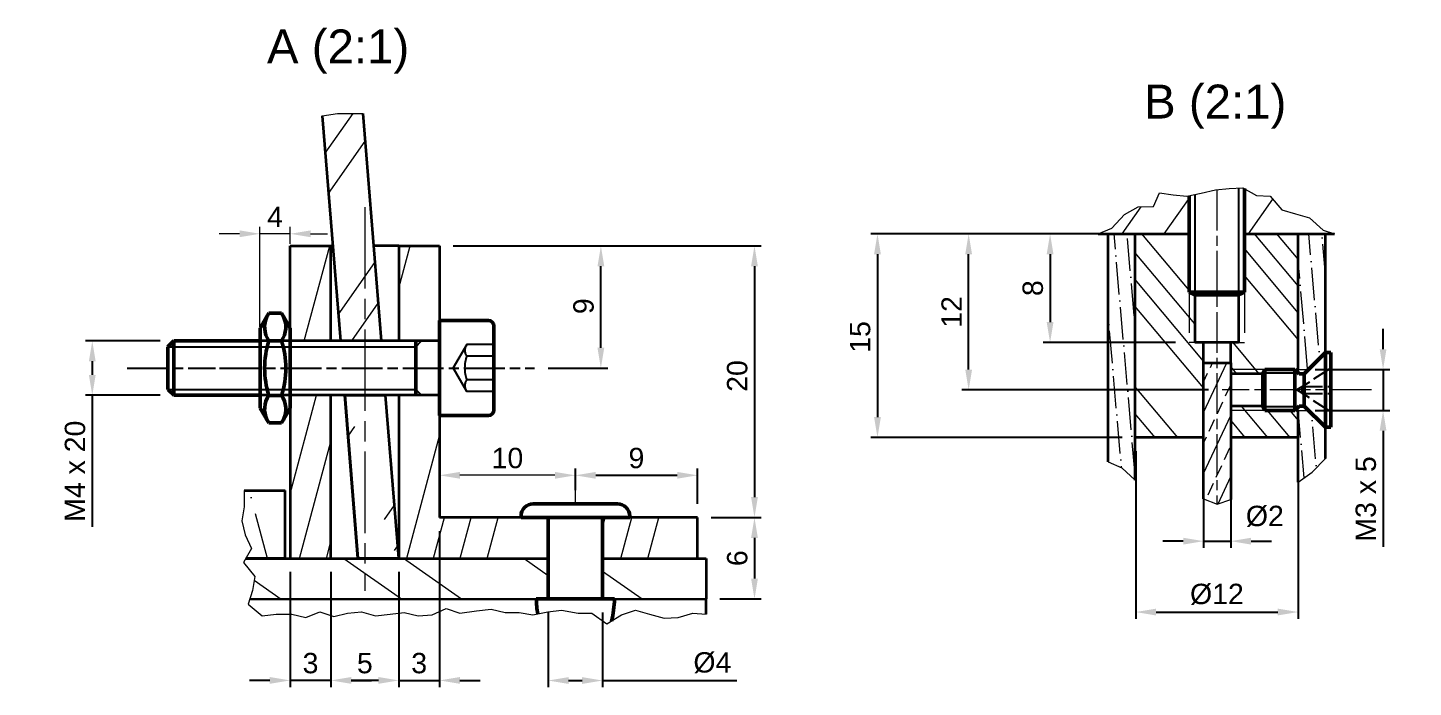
# Model space of a CAD drawing. Header units: millimetres. Extents: x 172 to 840, y -38 to 597.
# Drawn here: x 174.3 to 378.4, y 30.8 to 128 of the extents above; entities that cross this region are included whole.
import ezdxf

# ---------------------------------------------------------------- set-up
doc = ezdxf.new("R2010")
doc.units = ezdxf.units.MM
for name, pattern in [('3.1_Alcado_Lateral_Pormenor$0$AM_ISO02W050', [7.5, 6, -1.5]), ('3.1_Alcado_Lateral_Pormenor$0$AM_ISO02W050x2', [3.75, 3, -0.75]), ('3.1_Alcado_Lateral_Pormenor$0$AM_ISO08W050', [18, 12, -1.5, 3, -1.5]), ('3.1_Alcado_Lateral_Pormenor$0$AM_ISO08W050x2', [9, 6, -0.75, 1.5, -0.75]), ('AM_ISO02W050', [7.5, 6, -1.5]), ('AM_ISO08W050', [18, 12, -1.5, 3, -1.5]), ('AM_ISO08W050x2', [9, 6, -0.75, 1.5, -0.75])]:
    doc.linetypes.add(name, pattern=pattern)
for name, color, linetype, lineweight in [('3.1_Alcado_Lateral_Pormenor$0$AM_0N', 7, 'Continuous', 50), ('3.1_Alcado_Lateral_Pormenor$0$AM_3N', 6, 'AM_ISO02W050', 25), ('3.1_Alcado_Lateral_Pormenor$0$AM_4', 3, 'Continuous', 25), ('3.1_Alcado_Lateral_Pormenor$0$AM_4N', 3, 'Continuous', 25), ('3.1_Alcado_Lateral_Pormenor$0$Contorno', 7, 'Continuous', 35), ('3.1_Alcado_Lateral_Pormenor$0$Contorno corte parcial', 7, 'Continuous', 35), ('3.1_Alcado_Lateral_Pormenor$0$Eixos', 3, '3.1_Alcado_Lateral_Pormenor$0$AM_ISO08W050', 18), ('3.1_Alcado_Lateral_Pormenor$0$Inflexão', 7, 'Continuous', 18), ('3.1_Alcado_Lateral_Pormenor$0$Invisível', 7, '3.1_Alcado_Lateral_Pormenor$0$AM_ISO02W050', 18), ('3.1_Alcado_Lateral_Pormenor$0$Tracejado', 4, 'Continuous', 18), ('AM_0N', 7, 'Continuous', 50), ('AM_3N', 6, 'AM_ISO02W050', 25), ('AM_4', 3, 'Continuous', 25), ('AM_4N', 3, 'Continuous', 25), ('AM_5', 3, 'Continuous', 18), ('AM_7N', 4, 'AM_ISO08W050', 25), ('Contorno', 7, 'Continuous', 35), ('Contorno corte parcial', 7, 'Continuous', 35), ('Eixos', 3, 'AM_ISO08W050', 18), ('Inflexão', 7, 'Continuous', 18), ('Tracejado', 4, 'Continuous', 18)]:
    doc.layers.add(name, color=color, linetype=linetype, lineweight=lineweight)
doc.styles.add('3.1_Alcado_Lateral_Pormenor$0$Standard', font='arial.ttf')
doc.styles.get("Standard").update_dxf_attribs({"font": 'arial.ttf'})
doc.dimstyles.new('ISO-25$0', dxfattribs={"dimtxt": 3, "dimasz": 3, "dimexe": 1, "dimexo": 2, "dimgap": 1, "dimtad": 1, "dimdec": 1, "dimtxsty": 'Standard', "dimcen": 2.5, "dimadec": 0, "dimazin": 0, "dimtfac": 1, "dimtdec": 1, "dimtmove": 0, "dimatfit": 3, "dimfxl": 1, "dimarcsym": 0})

# ---------------------------------------------------------------- blocks, each defined once
blk = doc.blocks.new('*D20')
at = {"layer": 'AM_5', "color": 0, "lineweight": -2, "transparency": 16777216}
for p, q in [((236.97, 95.83), (282.35, 95.83)), ((281.35, 92.83), (281.35, 58.83)), ((274.97, 55.83), (282.35, 55.83))]:
    blk.add_line(p, q, dxfattribs=at)
at = {"layer": 'AM_5', "color": 0, "transparency": 16777216}
for points in [[(280.85, 92.83), (281.85, 92.83), (281.35, 95.83)], [(280.85, 58.83), (281.85, 58.83), (281.35, 55.83)]]:
    blk.add_solid(points, dxfattribs=at)
at = {"layer": 'Defpoints', "color": 0, "transparency": 16777216}
for p in [(234.97, 95.83), (272.97, 55.83), (281.35, 55.83)]:
    blk.add_point(p, dxfattribs=at)
at = {"layer": 'AM_5', "color": 0, "transparency": 16777216, "insert": (278.82, 76.67), "char_height": 3, "attachment_point": 5, "rotation": 90}
blk.add_mtext('20', dxfattribs=at)
blk = doc.blocks.new('*D36')
at = {"layer": 'AM_5', "color": 0, "lineweight": -2, "transparency": 16777216}
for p, q in [((236.97, 95.83), (259.73, 95.83)), ((258.73, 80.83), (258.73, 92.83)), ((250.97, 77.83), (259.73, 77.83))]:
    blk.add_line(p, q, dxfattribs=at)
at = {"layer": 'AM_5', "color": 0, "transparency": 16777216}
for points in [[(258.23, 92.83), (259.23, 92.83), (258.73, 95.83)], [(258.23, 80.83), (259.23, 80.83), (258.73, 77.83)]]:
    blk.add_solid(points, dxfattribs=at)
at = {"layer": 'Defpoints', "color": 0, "transparency": 16777216}
for p in [(234.97, 95.83), (258.73, 95.83), (248.97, 77.83)]:
    blk.add_point(p, dxfattribs=at)
at = {"layer": 'AM_5', "color": 0, "transparency": 16777216, "insert": (256.19, 86.95), "char_height": 3, "attachment_point": 5, "rotation": 90}
blk.add_mtext('9', dxfattribs=at)
blk = doc.blocks.new('*D37')
at = {"layer": 'AM_5', "color": 0, "lineweight": -2, "transparency": 16777216}
for p, q in [((337.49, 65.61), (337.49, 40.9)), ((361.42, 65.61), (361.42, 40.9)), ((340.49, 41.9), (358.42, 41.9))]:
    blk.add_line(p, q, dxfattribs=at)
at = {"layer": 'AM_5', "color": 0, "transparency": 16777216}
for points in [[(340.49, 42.4), (340.49, 41.4), (337.49, 41.9)], [(358.42, 42.4), (358.42, 41.4), (361.42, 41.9)]]:
    blk.add_solid(points, dxfattribs=at)
at = {"layer": 'Defpoints', "color": 0, "transparency": 16777216}
for p in [(337.49, 67.61), (361.42, 67.61), (361.42, 41.9)]:
    blk.add_point(p, dxfattribs=at)
at = {"layer": 'AM_5', "color": 0, "transparency": 16777216, "insert": (349.45, 44.51), "char_height": 3, "attachment_point": 5}
blk.add_mtext('%%C12', dxfattribs=at)
blk = doc.blocks.new('*D38')
at = {"layer": 'AM_5', "color": 0, "lineweight": -2, "transparency": 16777216}
for p, q in [((218.97, 47.83), (218.97, 30.83)), ((228.97, 47.83), (228.97, 30.83)), ((225.97, 31.83), (221.97, 31.83))]:
    blk.add_line(p, q, dxfattribs=at)
at = {"layer": 'AM_5', "color": 0, "transparency": 16777216}
for points in [[(221.97, 32.33), (221.97, 31.33), (218.97, 31.83)], [(225.97, 32.33), (225.97, 31.33), (228.97, 31.83)]]:
    blk.add_solid(points, dxfattribs=at)
at = {"layer": 'Defpoints', "color": 0, "transparency": 16777216}
for p in [(218.97, 49.83), (228.97, 49.83), (218.97, 31.83)]:
    blk.add_point(p, dxfattribs=at)
at = {"layer": 'AM_5', "color": 0, "transparency": 16777216, "insert": (223.97, 34.36), "char_height": 3, "attachment_point": 5}
blk.add_mtext('5', dxfattribs=at)
blk = doc.blocks.new('*D39')
at = {"layer": 'AM_5', "color": 0, "lineweight": -2, "transparency": 16777216}
for p, q in [((234.97, 53.83), (234.97, 30.83)), ((228.97, 47.83), (228.97, 30.83)), ((225.97, 31.83), (222.97, 31.83)), ((228.97, 31.83), (234.97, 31.83)), ((237.97, 31.83), (240.97, 31.83))]:
    blk.add_line(p, q, dxfattribs=at)
at = {"layer": 'AM_5', "color": 0, "transparency": 16777216}
for points in [[(225.97, 32.33), (225.97, 31.33), (228.97, 31.83)], [(237.97, 32.33), (237.97, 31.33), (234.97, 31.83)]]:
    blk.add_solid(points, dxfattribs=at)
at = {"layer": 'Defpoints', "color": 0, "transparency": 16777216}
for p in [(234.97, 55.83), (228.97, 49.83), (234.97, 31.83)]:
    blk.add_point(p, dxfattribs=at)
at = {"layer": 'AM_5', "color": 0, "transparency": 16777216, "insert": (231.97, 34.36), "char_height": 3, "attachment_point": 5}
blk.add_mtext('3', dxfattribs=at)
blk = doc.blocks.new('*D40')
at = {"layer": 'AM_5', "color": 0, "lineweight": -2, "transparency": 16777216}
for p, q in [((212.97, 47.83), (212.97, 30.83)), ((218.97, 47.83), (218.97, 30.83)), ((209.97, 31.83), (206.97, 31.83)), ((218.97, 31.83), (212.97, 31.83)), ((221.97, 31.83), (224.97, 31.83))]:
    blk.add_line(p, q, dxfattribs=at)
at = {"layer": 'AM_5', "color": 0, "transparency": 16777216}
for points in [[(209.97, 32.33), (209.97, 31.33), (212.97, 31.83)], [(221.97, 32.33), (221.97, 31.33), (218.97, 31.83)]]:
    blk.add_solid(points, dxfattribs=at)
at = {"layer": 'Defpoints', "color": 0, "transparency": 16777216}
for p in [(212.97, 49.83), (218.97, 49.83), (212.97, 31.83)]:
    blk.add_point(p, dxfattribs=at)
at = {"layer": 'AM_5', "color": 0, "transparency": 16777216, "insert": (215.97, 34.36), "char_height": 3, "attachment_point": 5}
blk.add_mtext('3', dxfattribs=at)
blk = doc.blocks.new('*D42')
at = {"layer": 'AM_5', "color": 0, "lineweight": -2, "transparency": 16777216}
for p, q in [((343.34, 97.61), (323.88, 97.61)), ((324.88, 94.61), (324.88, 84.61)), ((343.34, 81.61), (323.88, 81.61))]:
    blk.add_line(p, q, dxfattribs=at)
at = {"layer": 'AM_5', "color": 0, "transparency": 16777216}
for points in [[(324.38, 94.61), (325.38, 94.61), (324.88, 97.61)], [(324.38, 84.61), (325.38, 84.61), (324.88, 81.61)]]:
    blk.add_solid(points, dxfattribs=at)
at = {"layer": 'Defpoints', "color": 0, "transparency": 16777216}
for p in [(345.34, 97.61), (324.88, 81.61), (345.34, 81.61)]:
    blk.add_point(p, dxfattribs=at)
at = {"layer": 'AM_5', "color": 0, "transparency": 16777216, "insert": (322.35, 89.61), "char_height": 3, "attachment_point": 5, "rotation": 90}
blk.add_mtext('8', dxfattribs=at)
blk = doc.blocks.new('*D43')
at = {"layer": 'AM_5', "color": 0, "lineweight": -2, "transparency": 16777216}
for p, q in [((335.42, 97.61), (298.46, 97.61)), ((299.46, 94.61), (299.46, 70.61)), ((335.49, 67.61), (298.46, 67.61))]:
    blk.add_line(p, q, dxfattribs=at)
at = {"layer": 'AM_5', "color": 0, "transparency": 16777216}
for points in [[(298.96, 94.61), (299.96, 94.61), (299.46, 97.61)], [(298.96, 70.61), (299.96, 70.61), (299.46, 67.61)]]:
    blk.add_solid(points, dxfattribs=at)
at = {"layer": 'Defpoints', "color": 0, "transparency": 16777216}
for p in [(337.42, 97.61), (299.46, 67.61), (337.49, 67.61)]:
    blk.add_point(p, dxfattribs=at)
at = {"layer": 'AM_5', "color": 0, "transparency": 16777216, "insert": (296.92, 82.42), "char_height": 3, "attachment_point": 5, "rotation": 90}
blk.add_mtext('15', dxfattribs=at)
blk = doc.blocks.new('*D44')
at = {"layer": 'AM_5', "color": 0, "lineweight": -2, "transparency": 16777216}
for p, q in [((347.49, 65.61), (347.49, 51.34)), ((351.49, 65.61), (351.49, 51.34)), ((344.49, 52.34), (341.49, 52.34)), ((347.49, 52.34), (351.49, 52.34)), ((354.49, 52.34), (357.49, 52.34))]:
    blk.add_line(p, q, dxfattribs=at)
at = {"layer": 'AM_5', "color": 0, "transparency": 16777216}
for points in [[(344.49, 52.84), (344.49, 51.84), (347.49, 52.34)], [(354.49, 52.84), (354.49, 51.84), (351.49, 52.34)]]:
    blk.add_solid(points, dxfattribs=at)
at = {"layer": 'Defpoints', "color": 0, "transparency": 16777216}
for p in [(347.49, 67.61), (351.49, 67.61), (351.49, 52.34)]:
    blk.add_point(p, dxfattribs=at)
at = {"layer": 'AM_5', "color": 0, "transparency": 16777216, "insert": (356.51, 56), "char_height": 3, "attachment_point": 5}
blk.add_mtext('%%C2', dxfattribs=at)
blk = doc.blocks.new('*D55')
at = {"layer": 'AM_5', "color": 0, "lineweight": -2, "transparency": 16777216}
for p, q in [((250.97, 41.83), (250.97, 30.81)), ((258.97, 41.83), (258.97, 30.81)), ((253.97, 31.81), (255.97, 31.81)), ((258.97, 31.81), (278.76, 31.81))]:
    blk.add_line(p, q, dxfattribs=at)
at = {"layer": 'AM_5', "color": 0, "transparency": 16777216}
for points in [[(253.97, 32.31), (253.97, 31.31), (250.97, 31.81)], [(255.97, 32.31), (255.97, 31.31), (258.97, 31.81)]]:
    blk.add_solid(points, dxfattribs=at)
at = {"layer": 'Defpoints', "color": 0, "transparency": 16777216}
for p in [(250.97, 43.83), (258.97, 43.83), (258.97, 31.81)]:
    blk.add_point(p, dxfattribs=at)
at = {"layer": 'AM_5', "color": 0, "transparency": 16777216, "insert": (275.15, 34.43), "char_height": 3, "attachment_point": 5}
blk.add_mtext('%%C4 ', dxfattribs=at)
blk = doc.blocks.new('*D56')
at = {"layer": 'AM_5', "color": 0, "lineweight": -2, "transparency": 16777216}
for p, q in [((193.83, 81.84), (182.83, 81.84)), ((183.83, 78.84), (183.83, 76.84)), ((193.83, 73.84), (182.83, 73.84)), ((183.83, 73.84), (183.83, 54.44))]:
    blk.add_line(p, q, dxfattribs=at)
at = {"layer": 'AM_5', "color": 0, "transparency": 16777216}
for points in [[(183.33, 78.84), (184.33, 78.84), (183.83, 81.84)], [(183.33, 76.84), (184.33, 76.84), (183.83, 73.84)]]:
    blk.add_solid(points, dxfattribs=at)
at = {"layer": 'Defpoints', "color": 0, "transparency": 16777216}
for p in [(195.83, 81.84), (183.83, 73.84), (195.83, 73.84)]:
    blk.add_point(p, dxfattribs=at)
at = {"layer": 'AM_5', "color": 0, "transparency": 16777216, "insert": (181.3, 62.64), "char_height": 3, "attachment_point": 5, "rotation": 90}
blk.add_mtext('M4 x 20', dxfattribs=at)
blk = doc.blocks.new('*D57')
at = {"layer": 'AM_5', "color": 0, "lineweight": -2, "transparency": 16777216}
for p, q in [((343.34, 97.61), (311.89, 97.61)), ((312.89, 77.61), (312.89, 94.61)), ((348.22, 74.61), (311.89, 74.61))]:
    blk.add_line(p, q, dxfattribs=at)
at = {"layer": 'AM_5', "color": 0, "transparency": 16777216}
for points in [[(312.39, 94.61), (313.39, 94.61), (312.89, 97.61)], [(312.39, 77.61), (313.39, 77.61), (312.89, 74.61)]]:
    blk.add_solid(points, dxfattribs=at)
at = {"layer": 'Defpoints', "color": 0, "transparency": 16777216}
for p in [(312.89, 97.61), (345.34, 97.61), (350.22, 74.61)]:
    blk.add_point(p, dxfattribs=at)
at = {"layer": 'AM_5', "color": 0, "transparency": 16777216, "insert": (310.38, 86.11), "char_height": 3, "attachment_point": 5, "rotation": 90}
blk.add_mtext('12', dxfattribs=at)
blk = doc.blocks.new('*D58')
at = {"layer": 'AM_5', "color": 0, "lineweight": -2, "transparency": 16777216}
for p, q in [((373.92, 80.61), (373.92, 83.61)), ((363.92, 77.61), (374.92, 77.61)), ((373.92, 77.61), (373.92, 71.61)), ((363.92, 71.61), (374.92, 71.61)), ((373.92, 68.61), (373.92, 51.51))]:
    blk.add_line(p, q, dxfattribs=at)
at = {"layer": 'AM_5', "color": 0, "transparency": 16777216}
for points in [[(373.42, 80.61), (374.42, 80.61), (373.92, 77.61)], [(373.42, 68.61), (374.42, 68.61), (373.92, 71.61)]]:
    blk.add_solid(points, dxfattribs=at)
at = {"layer": 'Defpoints', "color": 0, "transparency": 16777216}
for p in [(361.92, 77.61), (361.92, 71.61), (373.92, 71.61)]:
    blk.add_point(p, dxfattribs=at)
at = {"layer": 'AM_5', "color": 0, "transparency": 16777216, "insert": (371.39, 58.56), "char_height": 3, "attachment_point": 5, "rotation": 90}
blk.add_mtext('M3 x 5', dxfattribs=at)
blk = doc.blocks.new('*D62')
at = {"layer": 'AM_5', "color": 0, "lineweight": -2, "transparency": 16777216}
for p, q in [((274.97, 55.83), (282.35, 55.83)), ((281.35, 52.83), (281.35, 46.83)), ((276.25, 43.83), (282.35, 43.83))]:
    blk.add_line(p, q, dxfattribs=at)
at = {"layer": 'AM_5', "color": 0, "transparency": 16777216}
for points in [[(280.85, 52.83), (281.85, 52.83), (281.35, 55.83)], [(280.85, 46.83), (281.85, 46.83), (281.35, 43.83)]]:
    blk.add_solid(points, dxfattribs=at)
at = {"layer": 'Defpoints', "color": 0, "transparency": 16777216}
for p in [(272.97, 55.83), (274.25, 43.83), (281.35, 43.83)]:
    blk.add_point(p, dxfattribs=at)
at = {"layer": 'AM_5', "color": 0, "transparency": 16777216, "insert": (278.82, 49.83), "char_height": 3, "attachment_point": 5, "rotation": 90}
blk.add_mtext('6', dxfattribs=at)
blk = doc.blocks.new('*D66')
at = {"layer": 'AM_5', "color": 0, "lineweight": -2, "transparency": 16777216}
for p, q in [((254.97, 59.83), (254.97, 63.04)), ((257.97, 62.04), (269.97, 62.04)), ((272.97, 57.83), (272.97, 63.04))]:
    blk.add_line(p, q, dxfattribs=at)
at = {"layer": 'AM_5', "color": 0, "transparency": 16777216}
for points in [[(257.97, 62.54), (257.97, 61.54), (254.97, 62.04)], [(269.97, 62.54), (269.97, 61.54), (272.97, 62.04)]]:
    blk.add_solid(points, dxfattribs=at)
at = {"layer": 'Defpoints', "color": 0, "transparency": 16777216}
for p in [(272.97, 62.04), (254.97, 57.83), (272.97, 55.83)]:
    blk.add_point(p, dxfattribs=at)
at = {"layer": 'AM_5', "color": 0, "transparency": 16777216, "insert": (263.97, 64.57), "char_height": 3, "attachment_point": 5}
blk.add_mtext('9', dxfattribs=at)

msp = doc.modelspace()

# ---------------------------------------------------------------- hatches: boundary and pattern name
at = {"layer": '3.1_Alcado_Lateral_Pormenor$0$Tracejado'}
h = msp.add_hatch(dxfattribs=at)
h.set_pattern_fill('ANSI34', color=256, scale=1.6, angle=10)
h.set_pattern_definition([(55, (-288.76, -103.096), (-24.9678, 17.4826), []), (55, (-281.684, -101.85), (-24.9678, 17.4826), []), (55, (-274.61, -100.6), (-24.9678, 17.4826), []), (55, (-267.534, -99.354), (-24.9678, 17.4826), [])])
h.paths.add_polyline_path([(345.49, 103.26), (345.02, 103.17), (343.02, 103.38), (341.01, 103.65), (340.09, 101.65), (337.87, 101.6), (335.86, 100.46), (333.96, 98.46), (331.96, 97.61), (345.49, 97.61)])
h.paths.add_polyline_path([(363.07, 99.97), (361.01, 100.57), (359.01, 101.16), (357.27, 103.17), (355.27, 103.27), (353.49, 104.28), (353.49, 97.61), (366.78, 97.61), (365.08, 98.13)])
h = msp.add_hatch(dxfattribs=at)
h.set_pattern_fill('ANSI36', color=256, scale=0.6, angle=50)
h.set_pattern_definition([(95, (-288.7588, -103.0964), (-2.1883064, 3.1550324), [4.7625, -0.9525, 0, -0.9525])])
h.paths.add_polyline_path([(365.42, 80.11), (365.42, 97.61), (361.42, 97.61), (361.42, 77.61), (361.42, 77.12), (361.54, 77), (362.31, 77), (362.92, 77.61)])
h.paths.add_polyline_path([(365.42, 64.54), (365.42, 69.12), (362.92, 71.61), (362.31, 72.22), (361.54, 72.22), (361.42, 72.1), (361.42, 71.61), (361.42, 61.05), (363.46, 62.51)])
h.paths.add_polyline_path([(337.42, 61.32), (337.42, 97.61), (333.42, 97.61), (333.42, 64.05), (335.44, 63.16)])
h = msp.add_hatch(dxfattribs=at)
h.set_pattern_fill('ANSI34', color=256, scale=0.8, angle=85)
h.set_pattern_definition([(130, (-276.49, -675.156), (-11.67452, -9.79608), []), (130, (-276.176, -671.577), (-11.67452, -9.79608), []), (130, (-275.863, -667.999), (-11.67452, -9.79608), []), (130, (-275.55, -664.42), (-11.67452, -9.79608), [])])
h.paths.add_polyline_path([(361.42, 67.61), (361.42, 71.61), (361.42, 72.1), (360.92, 71.61), (356.53, 71.61), (356.22, 72.22), (351.49, 72.22), (351.49, 71.61), (351.49, 67.61)])
h.paths.add_polyline_path([(361.42, 77.12), (361.42, 77.61), (361.42, 97.61), (353.49, 97.61), (353.49, 89.04), (352.63, 88.61), (352.63, 81.61), (351.49, 81.61), (351.49, 78.61), (351.49, 77.61), (351.49, 77), (356.22, 77), (356.53, 77.61), (360.92, 77.61)])
h.paths.add_polyline_path([(347.49, 78.61), (347.49, 81.61), (346.2, 81.61), (346.2, 88.61), (345.34, 89.04), (345.34, 97.61), (337.42, 97.61), (337.42, 67.61), (347.49, 67.61)])
h = msp.add_hatch(dxfattribs=at)
h.set_pattern_fill('ANSI33', color=256, scale=0.6, angle=20)
h.set_pattern_definition([(65, (-288.752, -103.1075), (-3.453033, 1.610176), []), (65, (-286.2206, -102.186), (-3.453033, 1.610176), [1.905, -0.9525])])
h.paths.add_polyline_path([(351.49, 78.6), (349.42, 78.6), (347.49, 78.6), (347.49, 74.6), (347.49, 58.56), (349.42, 57.84), (349.51, 57.81), (351.49, 58.48), (351.49, 74.6)])
at = {"layer": 'Tracejado'}
h = msp.add_hatch(dxfattribs=at)
h.set_pattern_fill('ANSI34', color=256, scale=1.2, angle=10)
h.set_pattern_definition([(55, (-701.795, -513.482), (-18.7258, 13.11196), []), (55, (-696.488, -512.546), (-18.7258, 13.11196), []), (55, (-691.182, -511.61), (-18.7258, 13.11196), []), (55, (-685.876, -510.675), (-18.7258, 13.11196), [])])
h.paths.add_polyline_path([(223.69, 115.35), (219.94, 115.35), (217.7, 115.01), (220.37, 81.84), (226.39, 81.84)])
edge = h.paths.add_edge_path()
edge.add_line((228.96, 49.83), (227.02, 73.84))
edge.add_line((221.02, 73.84), (222.95, 49.83))
edge = h.paths.add_edge_path()
edge.add_line((221.02, 73.84), (227.02, 73.84))
edge.add_line((222.95, 49.83), (228.7, 49.79))
h = msp.add_hatch(dxfattribs=at)
h.set_pattern_fill('ANSI34', color=256, scale=1.2, angle=30)
h.set_pattern_definition([(75, (-701.795, -513.482), (-22.08106, 5.9166), []), (75, (-697.128, -510.788), (-22.08106, 5.9166), []), (75, (-692.462, -508.094), (-22.08106, 5.9166), []), (75, (-687.796, -505.4), (-22.08106, 5.9166), [])])
h.paths.add_polyline_path([(218.97, 73.84), (212.97, 73.84), (212.97, 71.93), (212.97, 49.79), (218.97, 49.79)])
h.paths.add_polyline_path([(234.97, 70.84), (234.97, 70.84), (234.97, 73.84), (228.97, 73.84), (228.97, 49.83), (228.97, 49.83), (250.97, 49.79), (250.97, 55.83), (246.97, 55.83), (234.97, 55.83)])
h.paths.add_polyline_path([(272.97, 55.83), (258.97, 55.83), (258.97, 49.79), (272.97, 49.8)])
h.paths.add_polyline_path([(234.97, 95.83), (228.97, 95.83), (228.97, 81.84), (234.97, 81.84), (234.97, 84.84)])
h.paths.add_polyline_path([(218.97, 95.83), (212.97, 95.83), (212.97, 81.84), (218.97, 81.84)])
h = msp.add_hatch(dxfattribs=at)
h.set_pattern_fill('ANSI36', color=256, scale=1.6, angle=60)
h.set_pattern_definition([(105, (-701.7947, -513.482), (-7.207805, 7.27228), [12.7, -2.54, 0, -2.54])])
h.paths.add_polyline_path([(212.25, 59.78), (206.21, 59.78), (206.21, 57.39), (205.84, 55.34), (206.33, 53.29), (207.29, 51.24), (206.43, 49.78), (212.25, 49.79)])
h = msp.add_hatch(dxfattribs=at)
h.set_pattern_fill('ANSI32', color=256, scale=1.6, angle=100)
h.set_pattern_definition([(145, (-701.795, -513.482), (-8.7413, -12.48388), []), (145, (-703.042, -506.407), (-8.7413, -12.48388), [])])
h.paths.add_polyline_path([(207.04, 43.82), (207.41, 45.09), (207.78, 47.14), (206.09, 49.19), (206.43, 49.78), (222.96, 49.79), (222.95, 49.83), (228.97, 49.83), (250.97, 49.79), (250.97, 43.83)])
h.paths.add_polyline_path([(274.25, 49.8), (258.97, 49.79), (258.97, 43.83), (260.73, 43.83), (274.25, 43.83)])

# ---------------------------------------------------------------- linework, layer by layer
at = {"layer": '3.1_Alcado_Lateral_Pormenor$0$AM_0N'}
for p, q in [((353.49, 89.04), (353.49, 104.28)), ((345.34, 89.04), (345.34, 103.23)), ((345.34, 89.04), (353.49, 89.04)), ((346.2, 88.61), (345.34, 89.04)), ((352.63, 88.61), (346.2, 88.61)), ((352.63, 88.61), (353.49, 89.04)), ((365.42, 80.11), (362.31, 77)), ((365.42, 80.11), (366.22, 80.11)), ((365.42, 80.11), (365.42, 69.11)), ((366.22, 80.11), (366.22, 69.11)), ((356.22, 77), (356.53, 77.61)), ((356.53, 77.61), (360.92, 77.61)), ((356.53, 77.61), (356.53, 71.61)), ((360.92, 77.61), (360.92, 71.61)), ((360.92, 77.61), (361.54, 77)), ((356.22, 72.22), (356.22, 77)), ((361.54, 77), (362.31, 77)), ((362.31, 77), (362.31, 72.22)), ((356.22, 72.22), (356.53, 71.61)), ((356.53, 71.61), (360.92, 71.61)), ((360.92, 71.61), (361.54, 72.22)), ((361.54, 72.22), (362.31, 72.22)), ((365.42, 69.11), (362.31, 72.22)), ((366.22, 69.11), (365.42, 69.11))]:
    msp.add_line(p, q, dxfattribs=at)
at = {"layer": '3.1_Alcado_Lateral_Pormenor$0$AM_3N', "linetype": '3.1_Alcado_Lateral_Pormenor$0$AM_ISO02W050x2'}
for p, q in [((366.22, 77.81), (361.23, 74.61)), ((366.22, 71.41), (361.23, 74.61)), ((362.02, 75.12), (366.22, 75.12)), ((362.02, 74.1), (362.02, 75.12)), ((362.02, 74.1), (366.22, 74.1))]:
    msp.add_line(p, q, dxfattribs=at)
at = {"layer": '3.1_Alcado_Lateral_Pormenor$0$AM_4N'}
for p, q in [((352.63, 104.38), (352.63, 88.61)), ((346.2, 103.41), (346.2, 88.61)), ((360.92, 77.07), (356.26, 77.07)), ((361.54, 77), (360.92, 77.07)), ((360.92, 72.15), (356.26, 72.15)), ((361.54, 72.22), (360.92, 72.15))]:
    msp.add_line(p, q, dxfattribs=at)
at = {"layer": '3.1_Alcado_Lateral_Pormenor$0$Contorno'}
for p, q in [((346.2, 88.61), (346.2, 81.61)), ((352.63, 88.61), (352.63, 81.61)), ((352.63, 81.61), (346.2, 81.61)), ((356.22, 77), (351.49, 77)), ((356.22, 72.22), (351.49, 72.22))]:
    msp.add_line(p, q, dxfattribs=at)
at = {"layer": '3.1_Alcado_Lateral_Pormenor$0$Contorno corte parcial'}
for p, q in [((331.96, 97.61), (345.34, 97.61)), ((333.42, 64.05), (333.42, 97.61)), ((337.42, 61.32), (337.42, 97.61)), ((353.49, 97.61), (366.78, 97.61)), ((361.42, 77.61), (361.42, 97.61)), ((365.42, 80.11), (365.42, 97.61)), ((347.49, 78.61), (347.49, 81.61)), ((351.49, 78.61), (351.49, 81.61)), ((347.49, 78.61), (351.49, 78.61)), ((347.49, 58.57), (347.49, 78.61)), ((351.49, 78.61), (351.49, 58.5)), ((361.42, 61.05), (361.42, 71.61)), ((347.49, 67.61), (337.49, 67.61)), ((361.42, 67.61), (351.49, 67.61)), ((365.42, 64.54), (365.42, 69.11))]:
    msp.add_line(p, q, dxfattribs=at)
at = {"layer": '3.1_Alcado_Lateral_Pormenor$0$Eixos', "linetype": '3.1_Alcado_Lateral_Pormenor$0$AM_ISO08W050x2'}
for p, q in [((349.42, 104.09), (349.42, 57.85)), ((372.22, 74.61), (350.22, 74.61))]:
    msp.add_line(p, q, dxfattribs=at)
at = {"layer": '3.1_Alcado_Lateral_Pormenor$0$Inflexão'}
for p, q in [((347.14, 103.6), (349.25, 104.09)), ((349.25, 104.09), (351.26, 104.3)), ((351.26, 104.3), (353.26, 104.41)), ((353.26, 104.41), (355.27, 103.27)), ((340.09, 101.65), (341.01, 103.65)), ((341.01, 103.65), (343.02, 103.38)), ((343.02, 103.38), (345.02, 103.17)), ((345.02, 103.17), (347.14, 103.6)), ((355.27, 103.27), (357.27, 103.17)), ((357.27, 103.17), (359.01, 101.16)), ((333.96, 98.46), (335.86, 100.46)), ((335.86, 100.46), (337.87, 101.6)), ((337.87, 101.6), (340.09, 101.65)), ((359.01, 101.16), (361.01, 100.57)), ((361.01, 100.57), (363.07, 99.97)), ((331.96, 97.61), (333.96, 98.46)), ((363.07, 99.97), (365.08, 98.13)), ((365.08, 98.13), (366.78, 97.61)), ((333.42, 64.05), (335.44, 63.16)), ((363.46, 62.51), (365.42, 64.54)), ((335.44, 63.16), (337.42, 61.32)), ((361.42, 61.05), (363.46, 62.51)), ((347.49, 58.57), (349.51, 57.81)), ((349.51, 57.81), (351.49, 58.5))]:
    msp.add_line(p, q, dxfattribs=at)
at = {"layer": '3.1_Alcado_Lateral_Pormenor$0$Invisível'}
for p, q in [((345.34, 89.04), (345.34, 81.61)), ((353.49, 89.04), (353.49, 81.61)), ((346.2, 81.61), (345.34, 81.61)), ((352.63, 81.61), (353.49, 81.61)), ((356.53, 77.61), (351.49, 77.61)), ((360.92, 77.61), (362.92, 77.61)), ((361.42, 77.61), (361.42, 77.12)), ((356.53, 71.61), (351.49, 71.61)), ((360.92, 71.61), (362.92, 71.61)), ((361.42, 71.61), (361.42, 72.1))]:
    msp.add_line(p, q, dxfattribs=at)
at = {"layer": 'AM_0N'}
for p, q in [((209.84, 85.92), (208.57, 83.73)), ((209.84, 85.92), (211.71, 85.92)), ((211.71, 85.92), (212.97, 83.73)), ((208.57, 83.73), (208.57, 71.93)), ((212.97, 83.73), (212.97, 71.93)), ((242.17, 84.84), (234.97, 84.84)), ((234.97, 84.84), (234.97, 81.84)), ((242.97, 84.04), (242.97, 71.64)), ((195.83, 81.84), (194.97, 80.98)), ((195.83, 73.84), (195.83, 81.84)), ((208.53, 81.84), (195.83, 81.84)), ((209.84, 81.87), (211.71, 81.87)), ((231.47, 73.84), (231.47, 81.84)), ((234.97, 81.84), (234.97, 73.84)), ((194.97, 74.7), (194.97, 80.98)), ((195.83, 73.84), (194.97, 74.7)), ((208.53, 73.84), (195.83, 73.84)), ((209.84, 73.79), (211.71, 73.79)), ((234.97, 73.84), (234.97, 70.84)), ((209.84, 69.75), (208.57, 71.93)), ((211.71, 69.75), (212.97, 71.93)), ((209.84, 69.75), (211.71, 69.75)), ((242.17, 70.84), (234.97, 70.84)), ((248.77, 57.83), (261.17, 57.83)), ((246.97, 55.83), (246.97, 56.03)), ((246.97, 55.83), (250.97, 55.83)), ((250.97, 55.83), (258.97, 55.83)), ((250.97, 55.83), (258.97, 55.83)), ((250.97, 43.83), (250.97, 55.83)), ((258.97, 55.83), (258.97, 43.83)), ((258.97, 55.83), (262.97, 55.83)), ((262.97, 55.83), (262.97, 56.03)), ((249.21, 43.83), (250.97, 43.83)), ((250.97, 43.83), (258.97, 43.83)), ((258.97, 43.83), (260.73, 43.83))]:
    msp.add_line(p, q, dxfattribs=at)
at = {"layer": 'AM_0N', "lineweight": 35}
for p, q in [((234.97, 81.84), (208.53, 81.84)), ((234.97, 73.84), (208.53, 73.84))]:
    msp.add_line(p, q, dxfattribs=at)
at = {"layer": 'AM_0N'}
for centre, radius, start, end in [((212.78, 83.89), 3.57, 154.4385, 214.4385), ((208.76, 83.89), 3.57, 325.5615, 25.5615), ((222.57, 77.83), 13.36, 162.383, 197.617), ((198.98, 77.83), 13.36, 342.383, 17.617), ((212.78, 71.77), 3.57, 145.5615, 205.5615), ((208.76, 71.77), 3.57, 334.4385, 34.4385), ((248.77, 56.03), 1.8, 90, 180), ((261.17, 56.03), 1.8, 0, 90), ((265.21, 44.3), 16, 181.6868, 189.6406), ((244.74, 44.3), 16, 346.5108, 358.3132)]:
    msp.add_arc(centre, radius, start, end, dxfattribs=at)
at = {"layer": 'AM_0N', "extrusion": (0, 0, -1)}
for centre, start, end in [((-242.17, 84.04), 90, 180), ((-242.17, 71.64), 180, 270)]:
    msp.add_arc(centre, 0.8, start, end, dxfattribs=at)
at = {"layer": 'AM_3N', "linetype": 'AM_ISO02W050'}
for p, q in [((238.97, 81.31), (236.97, 77.85)), ((242.97, 81.31), (238.97, 81.31)), ((242.97, 79.58), (238.97, 79.58)), ((238.97, 74.38), (236.97, 77.85)), ((242.97, 76.11), (238.97, 76.11)), ((242.97, 74.38), (238.97, 74.38))]:
    msp.add_line(p, q, dxfattribs=at)
for centre, radius, start, end in [((240.09, 80.44), 1.41, 142.1211, 217.8789), ((243.87, 77.85), 5.2, 160.5288, 199.4712), ((240.09, 75.25), 1.41, 142.1211, 217.8789)]:
    msp.add_arc(centre, radius, start, end, dxfattribs=at)
at = {"layer": 'AM_4N', "linetype": 'AM_ISO02W050'}
for p, q in [((231.47, 80.98), (232.33, 81.84)), ((231.47, 74.7), (232.33, 73.84))]:
    msp.add_line(p, q, dxfattribs=at)
at = {"layer": 'AM_4N'}
for p, q in [((194.97, 80.98), (208.57, 80.98)), ((208.57, 80.98), (231.47, 80.98)), ((194.97, 74.7), (208.57, 74.7)), ((208.57, 74.7), (231.47, 74.7))]:
    msp.add_line(p, q, dxfattribs=at)
at = {"layer": 'AM_5'}
for p, q in [((208.53, 83.84), (208.53, 98.62)), ((212.97, 96.13), (212.97, 98.62)), ((205.53, 97.62), (202.53, 97.62)), ((212.97, 97.62), (208.53, 97.62)), ((215.97, 97.62), (218.47, 97.62)), ((234.97, 62.54), (234.97, 61.54)), ((251.97, 62.04), (237.97, 62.04)), ((254.97, 57.9), (254.97, 63.04))]:
    msp.add_line(p, q, dxfattribs=at)
for points in [[(205.53, 98.12), (205.53, 97.12), (208.53, 97.62)], [(215.97, 98.12), (215.97, 97.12), (212.97, 97.62)], [(237.97, 62.54), (237.97, 61.54), (234.97, 62.04)], [(251.97, 62.54), (251.97, 61.54), (254.97, 62.04)]]:
    msp.add_solid(points, dxfattribs=at)
at = {"layer": 'AM_7N', "linetype": 'AM_ISO08W050x2'}
for p, q in [((188.97, 77.84), (201.99, 77.82)), ((202.57, 77.83), (248.97, 77.83))]:
    msp.add_line(p, q, dxfattribs=at)
at = {"layer": 'Contorno'}
for p, q in [((222.95, 49.83), (221.02, 73.84)), ((221.02, 73.84), (227.02, 73.84)), ((222.95, 49.83), (228.97, 49.83)), ((222.95, 49.83), (228.7, 49.79)), ((274.25, 41.59), (274.25, 43.83))]:
    msp.add_line(p, q, dxfattribs=at)
at = {"layer": 'Contorno corte parcial'}
for p, q in [((217.7, 115.01), (220.37, 81.84)), ((223.69, 115.35), (226.39, 81.84)), ((212.97, 81.84), (212.97, 95.83)), ((212.97, 95.83), (218.97, 95.83)), ((218.97, 81.84), (218.97, 95.83)), ((218.97, 95.83), (219.25, 95.83)), ((228.97, 95.83), (225.26, 95.83)), ((228.97, 95.83), (228.97, 81.84)), ((228.97, 95.83), (234.97, 95.83)), ((234.97, 95.83), (234.97, 55.83)), ((218.97, 49.83), (218.97, 73.84)), ((221.02, 73.84), (222.95, 49.83)), ((228.96, 49.83), (227.02, 73.84)), ((228.97, 73.84), (228.97, 49.83)), ((212.97, 71.93), (212.97, 49.83)), ((206.21, 59.78), (212.25, 59.78)), ((212.25, 49.78), (212.25, 59.78)), ((272.97, 55.83), (234.97, 55.83)), ((272.97, 49.83), (272.97, 55.83)), ((206.43, 49.78), (250.97, 49.79)), ((212.25, 49.79), (206.43, 49.78)), ((258.97, 49.79), (274.25, 49.8)), ((274.25, 49.78), (274.25, 43.83)), ((207.04, 43.82), (274.25, 43.83))]:
    msp.add_line(p, q, dxfattribs=at)
at = {"layer": 'Eixos'}
msp.add_line((223.97, 101.54), (223.97, 45), dxfattribs=at)
at = {"layer": 'Inflexão'}
for p, q in [((217.7, 115.01), (219.94, 115.35)), ((219.94, 115.35), (223.69, 115.35)), ((206.21, 59.78), (206.21, 57.39)), ((206.21, 57.39), (205.84, 55.34)), ((205.84, 55.34), (206.33, 53.29)), ((206.33, 53.29), (207.29, 51.24)), ((207.29, 51.24), (206.09, 49.19)), ((206.09, 49.19), (207.78, 47.14)), ((207.78, 47.14), (207.41, 45.09)), ((207.41, 45.09), (206.81, 43.04)), ((206.81, 43.04), (208.86, 41.35)), ((208.86, 41.35), (210.92, 41.59)), ((210.92, 41.59), (213.21, 41.59)), ((213.21, 41.59), (215.26, 41.11)), ((215.26, 41.11), (217.34, 41.95)), ((217.34, 41.95), (219.39, 41.22)), ((219.39, 41.22), (221.44, 41.71)), ((221.44, 41.71), (223.49, 41.95)), ((223.49, 41.95), (225.55, 41.35)), ((225.55, 41.35), (227.72, 41.59)), ((227.72, 41.59), (229.77, 41.83)), ((229.77, 41.83), (231.82, 41.35)), ((231.82, 41.35), (233.88, 41.47)), ((233.88, 41.47), (235.93, 42.43)), ((235.93, 42.43), (237.98, 41.71)), ((237.98, 41.71), (240.4, 42.07)), ((240.4, 42.07), (242.57, 42.31)), ((242.57, 42.31), (244.62, 41.83)), ((244.62, 41.83), (246.68, 41.83)), ((246.68, 41.83), (248.73, 41.47)), ((248.73, 41.47), (250.9, 41.95)), ((250.9, 41.95), (252.95, 42.19)), ((252.95, 42.19), (255.37, 41.71)), ((255.37, 41.71), (257.42, 41.71)), ((257.42, 41.71), (259.59, 40.14)), ((259.59, 40.14), (261.77, 41.47)), ((261.77, 41.47), (263.82, 42.19)), ((263.82, 42.19), (265.87, 41.59)), ((265.87, 41.59), (268.05, 40.98)), ((268.05, 40.98), (270.1, 41.1)), ((270.1, 41.1), (272.27, 41.71)), ((272.27, 41.71), (274.25, 41.59))]:
    msp.add_line(p, q, dxfattribs=at)

# ---------------------------------------------------------------- texts
at = {"layer": '3.1_Alcado_Lateral_Pormenor$0$AM_4', "color": 7, "insert": (349.2, 116.34), "char_height": 5, "attachment_point": 5, "style": '3.1_Alcado_Lateral_Pormenor$0$Standard'}
msp.add_mtext('B (2:1)', dxfattribs=at)
at = {"layer": 'AM_4', "color": 7, "insert": (220.03, 124.46), "char_height": 5, "attachment_point": 5}
msp.add_mtext('A (2:1)', dxfattribs=at)
at = {"layer": 'AM_5', "char_height": 3, "attachment_point": 5}
for s, insert in [('4', (210.75, 100.12)), ('10', (244.97, 64.57))]:
    msp.add_mtext(s, dxfattribs=dict(at, insert=insert))

# ---------------------------------------------------------------- dimensions: what is measured, and where the dimension line sits
at = {"layer": 'AM_5'}
for base, p1, p2, text, picture, middle in [((299.46, 67.61), (337.42, 97.61), (337.49, 67.61), '15', '*D43', (299.46, 82.42)), ((281.35, 55.83), (234.97, 95.83), (272.97, 55.83), '20', '*D20', (281.35, 76.67)), ((258.73, 95.83), (248.97, 77.83), (234.97, 95.83), '9', '*D36', (258.73, 86.95))]:
    dim = msp.add_linear_dim(base=base, p1=p1, p2=p2, angle=90, text=text, dimstyle='ISO-25$0', dxfattribs=at)
    dim.commit()
    dim.dimension.update_dxf_attribs({"geometry": picture, "text_midpoint": middle, "dimtype": 160})
for base, p1, p2, text, picture, middle in [((312.89, 97.61), (350.22, 74.61), (345.34, 97.61), '12', '*D57', (310.38, 86.11)), ((183.83, 73.84), (195.83, 81.84), (195.83, 73.84), 'M4 x 20', '*D56', (181.3, 62.64)), ((373.92, 71.61), (361.92, 77.61), (361.92, 71.61), 'M3 x 5', '*D58', (371.39, 58.56)), ((281.35, 43.83), (272.97, 55.83), (274.25, 43.83), '6', '*D62', (278.82, 49.83))]:
    dim = msp.add_linear_dim(base=base, p1=p1, p2=p2, angle=90, text=text, dimstyle='ISO-25$0', override={"dimpost": ''}, dxfattribs=at)
    dim.commit()
    dim.dimension.update_dxf_attribs({"geometry": picture, "text_midpoint": middle})
dim = msp.add_linear_dim(base=(324.88, 81.61), p1=(345.34, 97.61), p2=(345.34, 81.61), angle=90, text='8', dimstyle='ISO-25$0', dxfattribs=at)
dim.commit()
dim.dimension.update_dxf_attribs({"geometry": '*D42', "text_midpoint": (322.35, 89.61)})
dim = msp.add_aligned_dim(p1=(337.49, 67.61), p2=(361.42, 67.61), distance=-25.71, text='%%C12', dimstyle='ISO-25$0', dxfattribs=at)
dim.commit()
dim.dimension.update_dxf_attribs({"geometry": '*D37', "text_midpoint": (349.45, 44.51)})
for base, p1, p2, text, override, picture, middle in [((351.49, 52.34), (347.49, 67.61), (351.49, 67.61), '%%C2', {"dimtmove": 2}, '*D44', (356.51, 56)), ((258.97, 31.81), (250.97, 43.83), (258.97, 43.83), '%%C4 ', {"dimtad": 3}, '*D55', (275.15, 31.81))]:
    dim = msp.add_linear_dim(base=base, p1=p1, p2=p2, text=text, dimstyle='ISO-25$0', override=override, dxfattribs=at)
    dim.commit()
    dim.dimension.update_dxf_attribs({"geometry": picture, "text_midpoint": middle, "dimtype": 160})
dim = msp.add_linear_dim(base=(272.97, 62.04), p1=(254.97, 57.83), p2=(272.97, 55.83), text='9', dimstyle='ISO-25$0', override={"dimdec": 0, "dimpost": ''}, dxfattribs=at)
dim.commit()
dim.dimension.update_dxf_attribs({"geometry": '*D66', "text_midpoint": (263.97, 64.57)})
for base, p1, p2, text, picture, middle in [((234.97, 31.83), (228.97, 49.83), (234.97, 55.83), '3', '*D39', (231.97, 34.36)), ((212.97, 31.83), (218.97, 49.83), (212.97, 49.83), '3', '*D40', (215.97, 34.36)), ((218.97, 31.83), (228.97, 49.83), (218.97, 49.83), '5', '*D38', (223.97, 34.36))]:
    dim = msp.add_linear_dim(base=base, p1=p1, p2=p2, text=text, dimstyle='ISO-25$0', dxfattribs=at)
    dim.commit()
    dim.dimension.update_dxf_attribs({"geometry": picture, "text_midpoint": middle})

doc.saveas('drawing.dxf')
